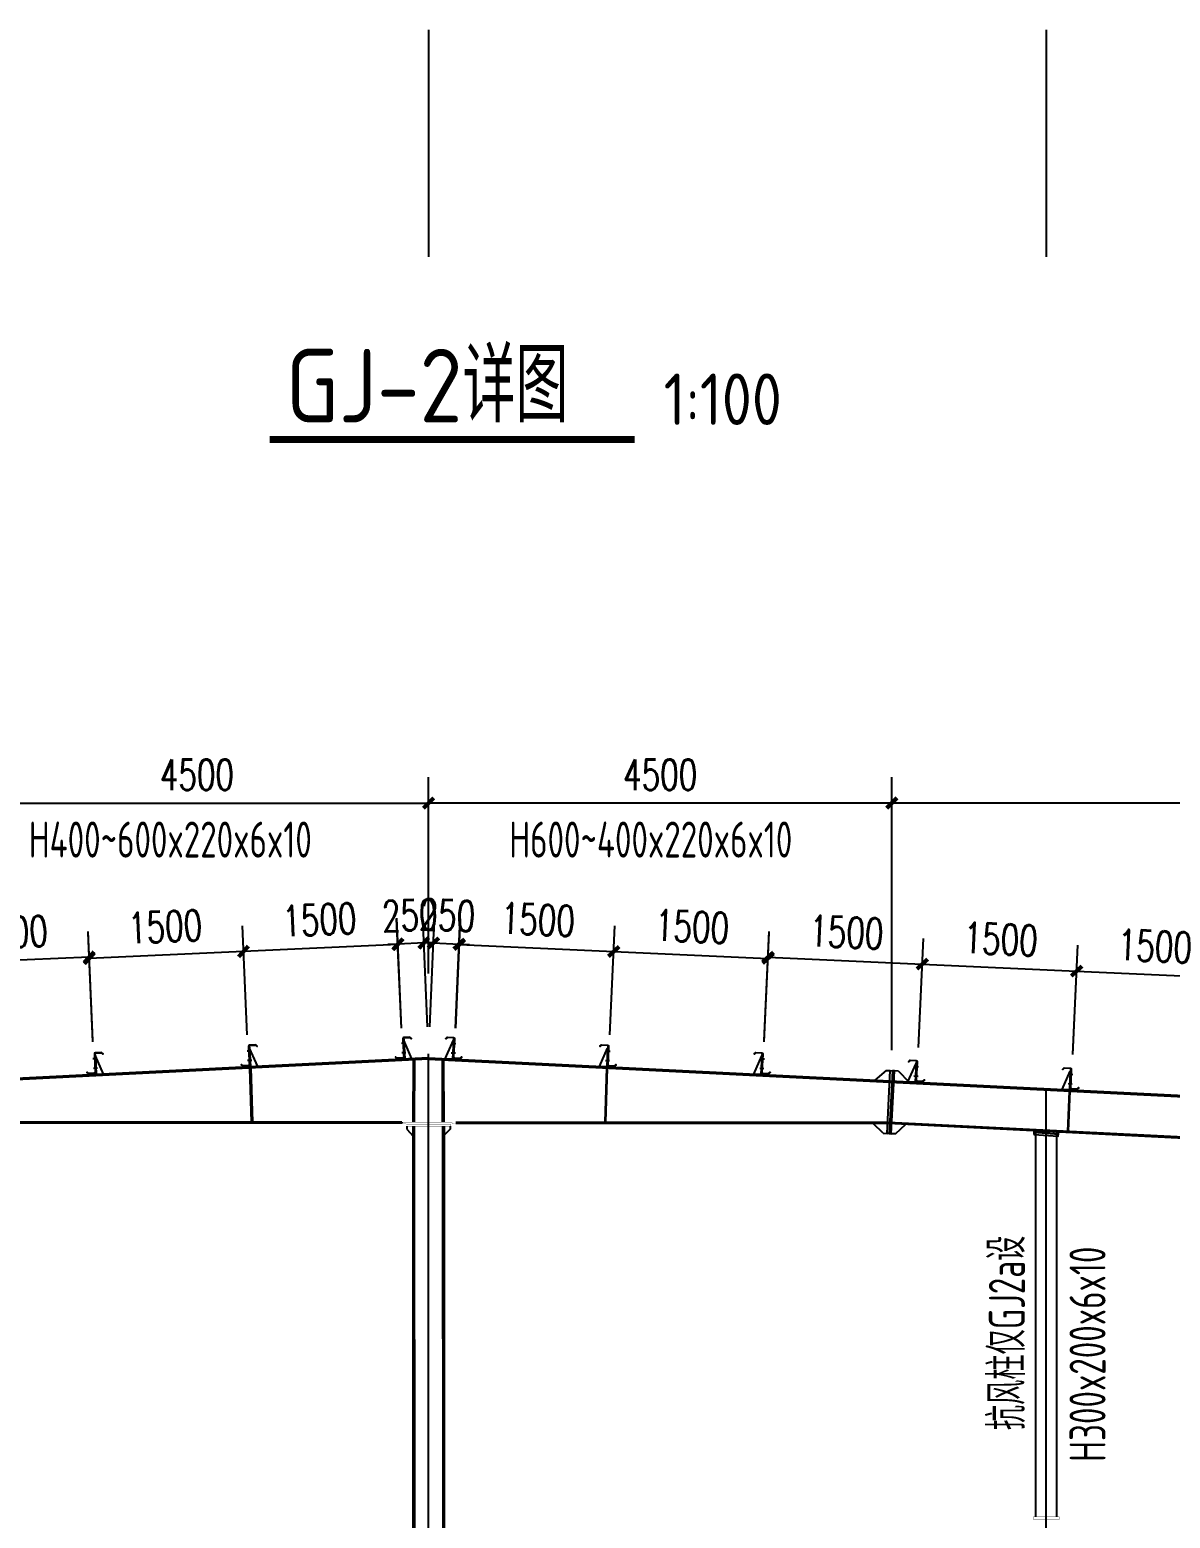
# Model space of a CAD drawing. Extents: x 180850 to 1399066, y 113487 to 334416.
# Drawn here: x 1310036 to 1321114, y 148709 to 163164 of the extents above; entities that cross this region are included whole.
import ezdxf

# ---------------------------------------------------------------- set-up
doc = ezdxf.new("R2010")
doc.units = 0
doc.header["$LTSCALE"] = 1000
for name, color, linetype in [('ADIM', 3, 'Continuous'), ('AXIS', 3, 'Continuous'), ('DOTE', 1, 'Continuous'), ('GL', 150, 'Continuous'), ('GZ', 50, 'Continuous'), ('LT', 27, 'Continuous'), ('PZ', 202, 'Continuous'), ('TEXT', 7, 'Continuous')]:
    doc.layers.add(name, color=color, linetype=linetype)
doc.styles.add('_TCH_DIM_T3', font='SIMPLEX', dxfattribs={"width": 0.705882, "bigfont": 'GBCBIG'})
doc.styles.get("Standard").update_dxf_attribs({"font": 'gbenor.shx', "bigfont": 'gbcbig.shx'})
doc.styles.add('TSSD_Norm', font='tssdeng.shx', dxfattribs={"bigfont": 'hztxt.shx'})
doc.dimstyles.new('TCH_100_1', dxfattribs={"dimtxt": 297.5, "dimasz": 100, "dimexe": 250, "dimexo": 300, "dimgap": 126.25, "dimtad": 1, "dimdec": 0, "dimzin": 0, "dimdsep": 46, "dimtxsty": '_TCH_DIM_T3', "dimblk": 'ARCHTICK', "dimcen": 0.09, "dimclrd": 126, "dimclre": 126, "dimclrt": 7, "dimazin": 2, "dimtfac": 1, "dimtdec": 0, "dimtix": 1, "dimtmove": 2, "dimatfit": 3, "dimfxl": 1, "dimtolj": 1, "dimtzin": 0, "dimarcsym": 0})

# ---------------------------------------------------------------- blocks, each defined once
blk = doc.blocks.new('_ArchTick')
at = {"color": 0, "linetype": 'ByBlock', "const_width": 0.4}
blk.add_lwpolyline([(-0.5, -0.5), (0.5, 0.5)], dxfattribs=at)
blk = doc.blocks.new('*D1041')
at = {"color": 126, "linetype": 'ByBlock', "lineweight": -2, "transparency": 16777216}
for p, q in [((1309410, 153255), (1309410, 155905)), ((1313910, 153998), (1313910, 155905)), ((1309410, 155655), (1313910, 155655))]:
    blk.add_line(p, q, dxfattribs=at)
at = {"layer": 'Defpoints', "color": 0, "linetype": 'ByBlock', "transparency": 16777216}
for p in [(1313910, 155655), (1313910, 153698), (1309410, 152955)]:
    blk.add_point(p, dxfattribs=at)
at = {"color": 126, "linetype": 'ByBlock', "lineweight": -2, "transparency": 16777216, "xscale": 100, "yscale": 100, "zscale": 100, "rotation": 180}
blk.add_blockref('_ArchTick', (1309410, 155655), dxfattribs=at)
at = {"color": 126, "linetype": 'ByBlock', "lineweight": -2, "transparency": 16777216, "xscale": 100, "yscale": 100, "zscale": 100}
blk.add_blockref('_ArchTick', (1313910, 155655), dxfattribs=at)
at = {"color": 7, "linetype": 'ByBlock', "transparency": 16777216, "insert": (1311660, 155930), "char_height": 297.5, "attachment_point": 5, "style": '_TCH_DIM_T3'}
blk.add_mtext('\\A1;4500', dxfattribs=at)
blk = doc.blocks.new('*D1042')
at = {"color": 126, "linetype": 'ByBlock', "lineweight": -2, "transparency": 16777216}
for p, q in [((1313648, 153469), (1313603, 154535)), ((1313898, 153480), (1313853, 154546)), ((1313614, 154285), (1313514, 154281)), ((1313864, 154296), (1313614, 154285)), ((1313864, 154296), (1313964, 154300))]:
    blk.add_line(p, q, dxfattribs=at)
at = {"layer": 'Defpoints', "color": 0, "linetype": 'ByBlock', "transparency": 16777216}
for p in [(1313614, 154285), (1313660, 153170, 0), (1313910, 153180, 0)]:
    blk.add_point(p, dxfattribs=at)
at = {"color": 126, "linetype": 'ByBlock', "lineweight": -2, "transparency": 16777216}
for p, xscale, yscale, zscale, rotation in [((1313614, 154285), 100, 100, 100, 2.389850753600648), ((1313864, 154296), 99.99999999999999, 99.99999999999999, 99.99999999999999, 182.3898507536006)]:
    blk.add_blockref('_ArchTick', p, dxfattribs=dict(at, xscale=xscale, yscale=yscale, zscale=zscale, rotation=rotation))
at = {"color": 7, "linetype": 'ByBlock', "transparency": 16777216, "insert": (1313727, 154565), "char_height": 297.5, "attachment_point": 5, "rotation": 2.3899, "style": '_TCH_DIM_T3'}
blk.add_mtext('\\A1;250', dxfattribs=at)
blk = doc.blocks.new('*D1043')
at = {"color": 126, "linetype": 'ByBlock', "lineweight": -2, "transparency": 16777216}
for p, q in [((1310650, 153336), (1310602, 154395)), ((1312149, 153403), (1312101, 154463)), ((1312112, 154213), (1310614, 154146))]:
    blk.add_line(p, q, dxfattribs=at)
at = {"layer": 'Defpoints', "color": 0, "linetype": 'ByBlock', "transparency": 16777216}
for p in [(1310614, 154146), (1312162, 153103, 0), (1310664, 153036, 0)]:
    blk.add_point(p, dxfattribs=at)
at = {"color": 126, "linetype": 'ByBlock', "lineweight": -2, "transparency": 16777216, "xscale": 100, "yscale": 100, "zscale": 100}
for p, rotation in [((1312112, 154213), 2.581565433465371), ((1310614, 154146), 182.5815654334654)]:
    blk.add_blockref('_ArchTick', p, dxfattribs=dict(at, rotation=rotation))
at = {"color": 7, "linetype": 'ByBlock', "transparency": 16777216, "insert": (1311350, 154454), "char_height": 297.5, "attachment_point": 5, "rotation": 2.5816, "style": '_TCH_DIM_T3'}
blk.add_mtext('\\A1;1500', dxfattribs=at)
blk = doc.blocks.new('*D1044')
at = {"color": 126, "linetype": 'ByBlock', "lineweight": -2, "transparency": 16777216}
for p, q in [((1310649, 153349), (1310602, 154408)), ((1309151, 153282), (1309103, 154340)), ((1310613, 154158), (1309114, 154091))]:
    blk.add_line(p, q, dxfattribs=at)
at = {"layer": 'Defpoints', "color": 0, "linetype": 'ByBlock', "transparency": 16777216}
for p in [(1309114, 154091), (1309164, 152982, 0), (1310663, 153049, 0)]:
    blk.add_point(p, dxfattribs=at)
at = {"color": 126, "linetype": 'ByBlock', "lineweight": -2, "transparency": 16777216, "xscale": 100, "yscale": 100, "zscale": 100}
for p, rotation in [((1309114, 154091), 182.5815654334654), ((1310613, 154158), 2.581565433465371)]:
    blk.add_blockref('_ArchTick', p, dxfattribs=dict(at, rotation=rotation))
at = {"color": 7, "linetype": 'ByBlock', "transparency": 16777216, "insert": (1309851, 154399), "char_height": 297.5, "attachment_point": 5, "rotation": 2.5816, "style": '_TCH_DIM_T3'}
blk.add_mtext('\\A1;1500', dxfattribs=at)
blk = doc.blocks.new('*D1046')
at = {"color": 126, "linetype": 'ByBlock', "lineweight": -2, "transparency": 16777216}
for p, q in [((1313647, 153469), (1313599, 154530)), ((1312149, 153403), (1312101, 154463)), ((1313610, 154281), (1312112, 154213))]:
    blk.add_line(p, q, dxfattribs=at)
at = {"layer": 'Defpoints', "color": 0, "linetype": 'ByBlock', "transparency": 16777216}
for p in [(1312112, 154213), (1312162, 153103, 0), (1313661, 153170, 0)]:
    blk.add_point(p, dxfattribs=at)
at = {"color": 126, "linetype": 'ByBlock', "lineweight": -2, "transparency": 16777216, "xscale": 100, "yscale": 100, "zscale": 100}
for p, rotation in [((1312112, 154213), 182.5815654334654), ((1313610, 154281), 2.581565433465371)]:
    blk.add_blockref('_ArchTick', p, dxfattribs=dict(at, rotation=rotation))
at = {"color": 7, "linetype": 'ByBlock', "transparency": 16777216, "insert": (1312849, 154522), "char_height": 297.5, "attachment_point": 5, "rotation": 2.5816, "style": '_TCH_DIM_T3'}
blk.add_mtext('\\A1;1500', dxfattribs=at)
blk = doc.blocks.new('*D1057')
at = {"color": 126, "linetype": 'ByBlock', "lineweight": -2, "transparency": 16777216}
for p, q in [((1313923, 153480), (1313967, 154546)), ((1314173, 153469), (1314217, 154535)), ((1313957, 154296), (1313857, 154300)), ((1313957, 154296), (1314207, 154285)), ((1314207, 154285), (1314307, 154281))]:
    blk.add_line(p, q, dxfattribs=at)
at = {"layer": 'Defpoints', "color": 0, "linetype": 'ByBlock', "transparency": 16777216}
for p in [(1314207, 154285), (1313910, 153180, 0), (1314160, 153170, 0)]:
    blk.add_point(p, dxfattribs=at)
at = {"color": 126, "linetype": 'ByBlock', "lineweight": -2, "transparency": 16777216, "xscale": 100, "yscale": 100, "zscale": 100}
for p, rotation in [((1313957, 154296), 357.6101492463262), ((1314207, 154285), 177.6101492463261)]:
    blk.add_blockref('_ArchTick', p, dxfattribs=dict(at, rotation=rotation))
at = {"color": 7, "linetype": 'ByBlock', "transparency": 16777216, "insert": (1314093, 154565), "char_height": 297.5, "attachment_point": 5, "rotation": 357.6101, "style": '_TCH_DIM_T3'}
blk.add_mtext('\\A1;250', dxfattribs=at)
blk = doc.blocks.new('*D1058')
at = {"color": 126, "linetype": 'ByBlock', "lineweight": -2, "transparency": 16777216}
for p, q in [((1315672, 153403), (1315720, 154463)), ((1317171, 153336), (1317218, 154395)), ((1315709, 154213), (1317207, 154146))]:
    blk.add_line(p, q, dxfattribs=at)
at = {"layer": 'Defpoints', "color": 0, "linetype": 'ByBlock', "transparency": 16777216}
for p in [(1317207, 154146), (1315659, 153103, 0), (1317157, 153036, 0)]:
    blk.add_point(p, dxfattribs=at)
at = {"color": 126, "linetype": 'ByBlock', "lineweight": -2, "transparency": 16777216, "xscale": 99.99999999999999, "yscale": 99.99999999999999, "zscale": 99.99999999999999}
for p, rotation in [((1315709, 154213), 177.4184345665346), ((1317207, 154146), 357.4184345665346)]:
    blk.add_blockref('_ArchTick', p, dxfattribs=dict(at, rotation=rotation))
at = {"color": 7, "linetype": 'ByBlock', "transparency": 16777216, "insert": (1316470, 154454), "char_height": 297.5, "attachment_point": 5, "rotation": 357.4184, "style": '_TCH_DIM_T3'}
blk.add_mtext('\\A1;1500', dxfattribs=at)
blk = doc.blocks.new('*D1059')
at = {"color": 126, "linetype": 'ByBlock', "lineweight": -2, "transparency": 16777216}
for p, q in [((1317171, 153349), (1317219, 154408)), ((1318670, 153282), (1318717, 154340)), ((1317208, 154158), (1318706, 154091))]:
    blk.add_line(p, q, dxfattribs=at)
at = {"layer": 'Defpoints', "color": 0, "linetype": 'ByBlock', "transparency": 16777216}
for p in [(1318706, 154091), (1317158, 153049, 0), (1318656, 152982, 0)]:
    blk.add_point(p, dxfattribs=at)
at = {"color": 126, "linetype": 'ByBlock', "lineweight": -2, "transparency": 16777216, "xscale": 99.99999999999999, "yscale": 99.99999999999999, "zscale": 99.99999999999999}
for p, rotation in [((1317208, 154158), 177.4184345665346), ((1318706, 154091), 357.4184345665346)]:
    blk.add_blockref('_ArchTick', p, dxfattribs=dict(at, rotation=rotation))
at = {"color": 7, "linetype": 'ByBlock', "transparency": 16777216, "insert": (1317969, 154399), "char_height": 297.5, "attachment_point": 5, "rotation": 357.4184, "style": '_TCH_DIM_T3'}
blk.add_mtext('\\A1;1500', dxfattribs=at)
blk = doc.blocks.new('*D1060')
at = {"color": 126, "linetype": 'ByBlock', "lineweight": -2, "transparency": 16777216}
for p, q in [((1318670, 153282), (1318717, 154340)), ((1320168, 153215), (1320216, 154273)), ((1318706, 154091), (1320205, 154023))]:
    blk.add_line(p, q, dxfattribs=at)
at = {"layer": 'Defpoints', "color": 0, "linetype": 'ByBlock', "transparency": 16777216}
for p in [(1320205, 154023), (1318656, 152982, 0), (1320155, 152915, 0)]:
    blk.add_point(p, dxfattribs=at)
at = {"color": 126, "linetype": 'ByBlock', "lineweight": -2, "transparency": 16777216, "xscale": 99.99999999999999, "yscale": 99.99999999999999, "zscale": 99.99999999999999}
for p, rotation in [((1318706, 154091), 177.4184345665346), ((1320205, 154023), 357.4184345665346)]:
    blk.add_blockref('_ArchTick', p, dxfattribs=dict(at, rotation=rotation))
at = {"color": 7, "linetype": 'ByBlock', "transparency": 16777216, "insert": (1319468, 154332), "char_height": 297.5, "attachment_point": 5, "rotation": 357.4184, "style": '_TCH_DIM_T3'}
blk.add_mtext('\\A1;1500', dxfattribs=at)
blk = doc.blocks.new('*D1061')
at = {"color": 126, "linetype": 'ByBlock', "lineweight": -2, "transparency": 16777216}
for p, q in [((1314174, 153469), (1314221, 154530)), ((1315672, 153403), (1315720, 154463)), ((1314210, 154281), (1315709, 154213))]:
    blk.add_line(p, q, dxfattribs=at)
at = {"layer": 'Defpoints', "color": 0, "linetype": 'ByBlock', "transparency": 16777216}
for p in [(1315709, 154213), (1314160, 153170, 0), (1315659, 153103, 0)]:
    blk.add_point(p, dxfattribs=at)
at = {"color": 126, "linetype": 'ByBlock', "lineweight": -2, "transparency": 16777216, "xscale": 99.99999999999999, "yscale": 99.99999999999999, "zscale": 99.99999999999999}
for p, rotation in [((1314210, 154281), 177.4184345665346), ((1315709, 154213), 357.4184345665346)]:
    blk.add_blockref('_ArchTick', p, dxfattribs=dict(at, rotation=rotation))
at = {"color": 7, "linetype": 'ByBlock', "transparency": 16777216, "insert": (1314972, 154522), "char_height": 297.5, "attachment_point": 5, "rotation": 357.4184, "style": '_TCH_DIM_T3'}
blk.add_mtext('\\A1;1500', dxfattribs=at)
blk = doc.blocks.new('*D1066')
at = {"color": 126, "linetype": 'ByBlock', "lineweight": -2, "transparency": 16777216}
for p, q in [((1320168, 153213), (1320216, 154273)), ((1321667, 153147), (1321714, 154205)), ((1320205, 154023), (1321703, 153956))]:
    blk.add_line(p, q, dxfattribs=at)
at = {"layer": 'Defpoints', "color": 0, "linetype": 'ByBlock', "transparency": 16777216}
for p in [(1321703, 153956), (1320155, 152914, 0), (1321653, 152847, 0)]:
    blk.add_point(p, dxfattribs=at)
at = {"color": 126, "linetype": 'ByBlock', "lineweight": -2, "transparency": 16777216, "xscale": 99.99999999999999, "yscale": 99.99999999999999, "zscale": 99.99999999999999}
for p, rotation in [((1320205, 154023), 177.4184345665346), ((1321703, 153956), 357.4184345665346)]:
    blk.add_blockref('_ArchTick', p, dxfattribs=dict(at, rotation=rotation))
at = {"color": 7, "linetype": 'ByBlock', "transparency": 16777216, "insert": (1320966, 154264), "char_height": 297.5, "attachment_point": 5, "rotation": 357.4184, "style": '_TCH_DIM_T3'}
blk.add_mtext('\\A1;1500', dxfattribs=at)
blk = doc.blocks.new('*D1037')
at = {"color": 126, "linetype": 'ByBlock', "lineweight": -2, "transparency": 16777216}
for p, q in [((1318410, 153255), (1318410, 155905)), ((1328060, 152772), (1328060, 155905)), ((1328060, 155655), (1318410, 155655))]:
    blk.add_line(p, q, dxfattribs=at)
at = {"layer": 'Defpoints', "color": 0, "linetype": 'ByBlock', "transparency": 16777216}
for p in [(1318410, 155655), (1318410, 152955), (1328060, 152472)]:
    blk.add_point(p, dxfattribs=at)
at = {"color": 126, "linetype": 'ByBlock', "lineweight": -2, "transparency": 16777216, "xscale": 100, "yscale": 100, "zscale": 100, "rotation": 180}
blk.add_blockref('_ArchTick', (1318410, 155655), dxfattribs=at)
at = {"color": 126, "linetype": 'ByBlock', "lineweight": -2, "transparency": 16777216, "xscale": 100, "yscale": 100, "zscale": 100}
blk.add_blockref('_ArchTick', (1328060, 155655), dxfattribs=at)
at = {"color": 7, "linetype": 'ByBlock', "transparency": 16777216, "insert": (1323235, 155930), "char_height": 297.5, "attachment_point": 5, "style": '_TCH_DIM_T3'}
blk.add_mtext('\\A1;9650', dxfattribs=at)
blk = doc.blocks.new('*D1038')
at = {"color": 126, "linetype": 'ByBlock', "lineweight": -2, "transparency": 16777216}
for p, q in [((1313910, 153998), (1313910, 155905)), ((1318410, 153255), (1318410, 155905)), ((1318410, 155655), (1313910, 155655))]:
    blk.add_line(p, q, dxfattribs=at)
at = {"layer": 'Defpoints', "color": 0, "linetype": 'ByBlock', "transparency": 16777216}
for p in [(1313910, 155655), (1313910, 153698), (1318410, 152955)]:
    blk.add_point(p, dxfattribs=at)
at = {"color": 126, "linetype": 'ByBlock', "lineweight": -2, "transparency": 16777216, "xscale": 100, "yscale": 100, "zscale": 100, "rotation": 180}
blk.add_blockref('_ArchTick', (1313910, 155655), dxfattribs=at)
at = {"color": 126, "linetype": 'ByBlock', "lineweight": -2, "transparency": 16777216, "xscale": 100, "yscale": 100, "zscale": 100}
blk.add_blockref('_ArchTick', (1318410, 155655), dxfattribs=at)
at = {"color": 7, "linetype": 'ByBlock', "transparency": 16777216, "insert": (1316160, 155930), "char_height": 297.5, "attachment_point": 5, "style": '_TCH_DIM_T3'}
blk.add_mtext('\\A1;4500', dxfattribs=at)

msp = doc.modelspace()

# ---------------------------------------------------------------- linework, layer by layer
at = {"elevation": 4.07}
for points in [[(1319787.86, 152436.98), (1320027.27, 152420.22), (1320028.67, 152440.17), (1319789.25, 152456.93)], [(1319789.25, 152456.93), (1320028.67, 152440.17), (1320030.07, 152460.12), (1319790.65, 152476.88)]]:
    msp.add_lwpolyline(points, close=True, dxfattribs=at)
at = {"layer": 'ADIM', "const_width": 70, "elevation": 4.03}
msp.add_lwpolyline([(1312367.77, 159185.48), (1315913.26, 159185.48)], dxfattribs=at)
at = {"layer": 'AXIS'}
for p, q in [((1313910.51, 163164.43, 3.86), (1313910.51, 160960.4, 3.86)), ((1319910.33, 163164.43, 3.91), (1319910.33, 160960.4, 3.91))]:
    msp.add_line(p, q, dxfattribs=at)
at = {"layer": 'DOTE'}
for p, q in [((1313910.33, 144307.04, 4), (1313910.33, 153217.75, 4)), ((1319910.33, 144307.04, 4), (1319910.33, 152868.03, 4))]:
    msp.add_line(p, q, dxfattribs=at)
at = {"layer": 'GL'}
for p, q in [((1313910.33, 153168.03, 4), (1296753.66, 152310.19, 4)), ((1313910.33, 153180.04, 4), (1296753.9, 152322.22, 4)), ((1313760.33, 152555.68, 4.03), (1313762.61, 153157.77, 0.69)), ((1313774.33, 152555.68, 4.03), (1313776.61, 153158.47, 0.69)), ((1313910.33, 153180.04, 4), (1331066.77, 152322.22, 4)), ((1313910.33, 153168.03, 4), (1331067.01, 152310.19, 4)), ((1314046.33, 152555.68, 4.03), (1314044.06, 153158.47, 0.69)), ((1314060.33, 152555.68, 4.03), (1314058.06, 153157.77, 0.69)), ((1313650.18, 152555.46, 8.27), (1309444.19, 152557.06, 4)), ((1313650.19, 152544.26, 9.5), (1309444.79, 152545.09, 4)), ((1314174.5, 152544.26, 5.2), (1318375.88, 152545.09, 4)), ((1314174.51, 152555.46, 3.97), (1318376.48, 152557.06, 4)), ((1318375.83, 152544.25, 4), (1328348.97, 152045.59, 4)), ((1318376.43, 152556.24, 4), (1328349.57, 152057.58, 4))]:
    msp.add_line(p, q, dxfattribs=at)
at = {"layer": 'GL', "elevation": 4}
for points in [[(1312173.37, 153081.16), (1312183.74, 153081.71), (1312199.86, 152556.27), (1312189.49, 152555.71)], [(1315647.3, 153081.16), (1315636.93, 153081.71), (1315620.81, 152556.27), (1315631.18, 152555.71)], [(1320141.69, 152856.44), (1320131.31, 152856.99), (1320115.14, 152469.32), (1320125.51, 152468.76)]]:
    msp.add_lwpolyline(points, close=True, dxfattribs=at)
at = {"layer": 'GZ'}
for p, q in [((1313762.47, 144307.04, 12.34), (1313760.19, 152516.25, 4.58)), ((1313776.47, 144307.04, 12.34), (1313774.19, 152516.25, 4.62)), ((1314045.95, 152516.25, -4.28), (1314048.23, 144307.04, 4.03)), ((1314059.95, 152516.25, -4.28), (1314062.23, 144307.04, 4.03)), ((1319810.29, 148722.02, 0.8), (1319809.99, 152475.53, 2.31)), ((1320010.06, 152461.52, -0.03), (1320010.36, 148722.02, -0.51))]:
    msp.add_line(p, q, dxfattribs=at)
at = {"layer": 'LT', "color": 1, "linetype": 'Continuous'}
for p, q in [((1312187.09, 153246.33), (1312147.23, 153244.34)), ((1312187.09, 153246.33), (1312147.23, 153244.34)), ((1313685.22, 153321.24), (1313645.36, 153319.24)), ((1313685.22, 153321.24), (1313645.36, 153319.24)), ((1313689.79, 153229.83), (1313649.93, 153227.84)), ((1313689.79, 153229.83), (1313649.93, 153227.84)), ((1314130.88, 153229.83), (1314170.73, 153227.84)), ((1314130.88, 153229.83), (1314170.73, 153227.84)), ((1314135.45, 153321.24), (1314175.3, 153319.24)), ((1314135.45, 153321.24), (1314175.3, 153319.24)), ((1315633.58, 153246.33), (1315673.43, 153244.34)), ((1315633.58, 153246.33), (1315673.43, 153244.34)), ((1310688.96, 153171.42), (1310649.11, 153169.43)), ((1310688.96, 153171.42), (1310649.11, 153169.43)), ((1312191.66, 153154.92), (1312151.8, 153152.93)), ((1312191.66, 153154.92), (1312151.8, 153152.93)), ((1315629.01, 153154.92), (1315668.86, 153152.93)), ((1315629.01, 153154.92), (1315668.86, 153152.93)), ((1317131.71, 153171.42), (1317171.56, 153169.43)), ((1317131.71, 153171.42), (1317171.56, 153169.43)), ((1318629.83, 153096.52), (1318669.69, 153094.52)), ((1318629.83, 153096.52), (1318669.69, 153094.52)), ((1310693.53, 153080.02), (1310653.68, 153078.02)), ((1310693.53, 153080.02), (1310653.68, 153078.02)), ((1317127.13, 153080.02), (1317166.99, 153078.02)), ((1317127.13, 153080.02), (1317166.99, 153078.02)), ((1318625.26, 153005.11), (1318665.12, 153003.12)), ((1318625.26, 153005.11), (1318665.12, 153003.12)), ((1320127.96, 153021.61), (1320167.82, 153019.62)), ((1320127.96, 153021.61), (1320167.82, 153019.62)), ((1320123.39, 152930.2), (1320163.25, 152928.21)), ((1320123.39, 152930.2), (1320163.25, 152928.21))]:
    msp.add_line(p, q, dxfattribs=at)
at = {"layer": 'LT'}
for points in [[(1313662.9, 153364.91, -0.41421356), (1313672.39, 153375.4), (1313728.08, 153378.19), (1313742.2, 153365.41), (1313744.21, 153367.64), (1313729.17, 153381.24), (1313669.24, 153378.25, 0.41421356), (1313659.76, 153367.76), (1313668.59, 153190.98, -0.41421356), (1313659.11, 153180.5), (1313603.42, 153177.71), (1313589.3, 153190.49), (1313587.29, 153188.26), (1313602.33, 153174.65), (1313662.25, 153177.65, 0.41421356), (1313671.74, 153188.14), (1313662.9, 153364.91)], [(1314157.77, 153364.91, 0.41421356), (1314148.28, 153375.4), (1314092.59, 153378.19), (1314078.47, 153365.41), (1314076.46, 153367.64), (1314091.5, 153381.24), (1314151.42, 153378.25, -0.41421356), (1314160.91, 153367.76), (1314152.07, 153190.98, 0.41421356), (1314161.56, 153180.5), (1314217.25, 153177.71), (1314231.37, 153190.49), (1314233.38, 153188.26), (1314218.34, 153174.65), (1314158.41, 153177.65, -0.41421356), (1314148.93, 153188.14), (1314157.77, 153364.91)], [(1310666.64, 153215.1, -0.41421356), (1310676.13, 153225.59), (1310731.82, 153228.37), (1310745.94, 153215.6), (1310747.95, 153217.82), (1310732.91, 153231.43), (1310672.99, 153228.44, 0.41421356), (1310663.5, 153217.95), (1310672.34, 153041.17, -0.41421356), (1310662.85, 153030.68), (1310607.16, 153027.9), (1310593.04, 153040.67), (1310591.03, 153038.45), (1310606.07, 153024.84), (1310665.99, 153027.84, 0.41421356), (1310675.48, 153038.32), (1310666.64, 153215.1)], [(1312164.77, 153290.01, -0.41421356), (1312174.26, 153300.5), (1312229.95, 153303.28), (1312244.07, 153290.5), (1312246.08, 153292.73), (1312231.04, 153306.34), (1312171.11, 153303.34, 0.41421356), (1312161.63, 153292.85), (1312170.47, 153116.08, -0.41421356), (1312160.98, 153105.59), (1312105.29, 153102.8), (1312091.17, 153115.58), (1312089.16, 153113.36), (1312104.2, 153099.75), (1312164.12, 153102.74, 0.41421356), (1312173.61, 153113.23), (1312164.77, 153290.01)], [(1315655.89, 153290.01, 0.41421356), (1315646.41, 153300.5), (1315590.72, 153303.28), (1315576.6, 153290.5), (1315574.59, 153292.73), (1315589.63, 153306.34), (1315649.55, 153303.34, -0.41421356), (1315659.04, 153292.85), (1315650.2, 153116.08, 0.41421356), (1315659.69, 153105.59), (1315715.38, 153102.8), (1315729.5, 153115.58), (1315731.51, 153113.36), (1315716.47, 153099.75), (1315656.54, 153102.74, -0.41421356), (1315647.06, 153113.23), (1315655.89, 153290.01)], [(1317154.02, 153215.1, 0.41421356), (1317144.53, 153225.59), (1317088.85, 153228.37), (1317074.73, 153215.6), (1317072.71, 153217.82), (1317087.76, 153231.43), (1317147.68, 153228.44, -0.41421356), (1317157.17, 153217.95), (1317148.33, 153041.17, 0.41421356), (1317157.82, 153030.68), (1317213.51, 153027.9), (1317227.63, 153040.67), (1317229.64, 153038.45), (1317214.6, 153024.84), (1317154.67, 153027.84, -0.41421356), (1317145.18, 153038.32), (1317154.02, 153215.1)], [(1318652.15, 153140.2, 0.41421356), (1318642.66, 153150.68), (1318586.98, 153153.47), (1318572.86, 153140.69), (1318570.84, 153142.92), (1318585.88, 153156.53), (1318645.81, 153153.53, -0.41421356), (1318655.3, 153143.04), (1318646.46, 152966.26, 0.41421356), (1318655.95, 152955.78), (1318711.63, 152952.99), (1318725.75, 152965.77), (1318727.77, 152963.54), (1318712.73, 152949.93), (1318652.8, 152952.93, -0.41421356), (1318643.31, 152963.42), (1318652.15, 153140.2)], [(1320150.28, 153065.29, 0.41421356), (1320140.79, 153075.78), (1320085.1, 153078.56), (1320070.98, 153065.79), (1320068.97, 153068.01), (1320084.01, 153081.62), (1320143.94, 153078.62, -0.41421356), (1320153.43, 153068.14), (1320144.59, 152891.36, 0.41421356), (1320154.07, 152880.87), (1320209.76, 152878.09), (1320223.88, 152890.86), (1320225.9, 152888.64), (1320210.85, 152875.03), (1320150.93, 152878.02, -0.41421356), (1320141.44, 152888.51), (1320150.28, 153065.29)]]:
    msp.add_lwpolyline(points, format="xyb", dxfattribs=at)
at = {"layer": 'LT', "elevation": 4}
for points in [[(1312165.02, 153285.01), (1312171.01, 153285.31), (1312180.6, 153093.55), (1312174.61, 153093.25)], [(1312171.51, 153275.33), (1312180.6, 153093.55), (1312250.5, 153097.05)], [(1313663.15, 153359.92), (1313669.14, 153360.22), (1313678.73, 153168.46), (1313672.74, 153168.16)], [(1313669.64, 153350.23), (1313678.73, 153168.46), (1313748.63, 153171.96)], [(1314151.02, 153350.23), (1314141.94, 153168.46), (1314072.04, 153171.96)], [(1314157.52, 153359.92), (1314151.52, 153360.22), (1314141.94, 153168.46), (1314147.93, 153168.16)], [(1315649.15, 153275.33), (1315640.06, 153093.55), (1315570.17, 153097.05)], [(1315655.64, 153285.01), (1315649.65, 153285.31), (1315640.06, 153093.55), (1315646.06, 153093.25)], [(1310666.89, 153210.11), (1310672.89, 153210.41), (1310682.47, 153018.65), (1310676.48, 153018.35)], [(1310673.39, 153200.42), (1310682.47, 153018.65), (1310752.37, 153022.14)], [(1317147.28, 153200.42), (1317138.19, 153018.65), (1317068.29, 153022.14)], [(1317153.77, 153210.11), (1317147.78, 153210.41), (1317138.19, 153018.65), (1317144.18, 153018.35)], [(1318645.41, 153125.51), (1318636.32, 152943.74), (1318566.42, 152947.24)], [(1318651.9, 153135.2), (1318645.91, 153135.5), (1318636.32, 152943.74), (1318642.31, 152943.44)], [(1320143.54, 153050.61), (1320134.45, 152868.83), (1320064.55, 152872.33)], [(1320150.03, 153060.3), (1320144.04, 153060.6), (1320134.45, 152868.83), (1320140.44, 152868.53)]]:
    msp.add_lwpolyline(points, close=True, dxfattribs=at)
at = {"layer": 'LT', "color": 1, "linetype": 'Continuous'}
for points in [[(1312164.62, 153232.94), (1312163.4, 153257.4), (1312173.61, 153233.39), (1312172.39, 153257.85)], [(1312164.62, 153232.94), (1312163.4, 153257.4), (1312173.61, 153233.39), (1312172.39, 153257.85)], [(1313662.75, 153307.85), (1313661.53, 153332.31), (1313671.74, 153308.3), (1313670.52, 153332.76)], [(1313662.75, 153307.85), (1313661.53, 153332.31), (1313671.74, 153308.3), (1313670.52, 153332.76)], [(1313666.1, 153240.9), (1313667.32, 153216.44), (1313675.09, 153241.35), (1313676.31, 153216.89)], [(1313666.1, 153240.9), (1313667.32, 153216.44), (1313675.09, 153241.35), (1313676.31, 153216.89)], [(1314154.57, 153240.9), (1314153.35, 153216.44), (1314145.58, 153241.35), (1314144.36, 153216.89)], [(1314154.57, 153240.9), (1314153.35, 153216.44), (1314145.58, 153241.35), (1314144.36, 153216.89)], [(1314157.92, 153307.85), (1314159.14, 153332.31), (1314148.93, 153308.3), (1314150.15, 153332.76)], [(1314157.92, 153307.85), (1314159.14, 153332.31), (1314148.93, 153308.3), (1314150.15, 153332.76)], [(1315656.04, 153232.94), (1315657.27, 153257.4), (1315647.06, 153233.39), (1315648.28, 153257.85)], [(1315656.04, 153232.94), (1315657.27, 153257.4), (1315647.06, 153233.39), (1315648.28, 153257.85)], [(1310666.49, 153158.04), (1310665.27, 153182.5), (1310675.48, 153158.49), (1310674.26, 153182.95)], [(1310666.49, 153158.04), (1310665.27, 153182.5), (1310675.48, 153158.49), (1310674.26, 153182.95)], [(1310669.84, 153091.09), (1310671.06, 153066.63), (1310678.83, 153091.54), (1310680.05, 153067.08)], [(1310669.84, 153091.09), (1310671.06, 153066.63), (1310678.83, 153091.54), (1310680.05, 153067.08)], [(1312167.97, 153166), (1312169.19, 153141.54), (1312176.96, 153166.45), (1312178.18, 153141.99)], [(1312167.97, 153166), (1312169.19, 153141.54), (1312176.96, 153166.45), (1312178.18, 153141.99)], [(1315652.7, 153166), (1315651.47, 153141.54), (1315643.71, 153166.45), (1315642.49, 153141.99)], [(1315652.7, 153166), (1315651.47, 153141.54), (1315643.71, 153166.45), (1315642.49, 153141.99)], [(1317150.83, 153091.09), (1317149.6, 153066.63), (1317141.84, 153091.54), (1317140.61, 153067.08)], [(1317150.83, 153091.09), (1317149.6, 153066.63), (1317141.84, 153091.54), (1317140.61, 153067.08)], [(1317154.17, 153158.04), (1317155.4, 153182.5), (1317145.18, 153158.49), (1317146.41, 153182.95)], [(1317154.17, 153158.04), (1317155.4, 153182.5), (1317145.18, 153158.49), (1317146.41, 153182.95)], [(1318652.3, 153083.13), (1318653.52, 153107.59), (1318643.31, 153083.58), (1318644.54, 153108.04)], [(1318652.3, 153083.13), (1318653.52, 153107.59), (1318643.31, 153083.58), (1318644.54, 153108.04)], [(1318648.95, 153016.19), (1318647.73, 152991.73), (1318639.97, 153016.63), (1318638.74, 152992.17)], [(1318648.95, 153016.19), (1318647.73, 152991.73), (1318639.97, 153016.63), (1318638.74, 152992.17)], [(1320147.08, 152941.28), (1320145.86, 152916.82), (1320138.09, 152941.73), (1320136.87, 152917.27)], [(1320147.08, 152941.28), (1320145.86, 152916.82), (1320138.09, 152941.73), (1320136.87, 152917.27)], [(1320150.43, 153008.23), (1320151.65, 153032.69), (1320141.44, 153008.67), (1320142.66, 153033.13)], [(1320150.43, 153008.23), (1320151.65, 153032.69), (1320141.44, 153008.67), (1320142.66, 153033.13)]]:
    msp.add_solid(points, dxfattribs=at)
at = {"layer": 'PZ'}
for p, q in [((1318355.4, 153057.91, 2), (1318245.7, 152963.28, -0.02)), ((1318355.4, 153057.91, 2), (1318245.7, 152963.28, -0.02)), ((1318355.4, 153057.91, 2), (1318395.35, 153055.91, 2)), ((1318355.4, 153057.91, 2), (1318395.35, 153055.91, 2)), ((1318475.25, 153051.92, 2), (1318435.3, 153053.92, 2)), ((1318475.25, 153051.92, 2), (1318435.3, 153053.92, 2)), ((1318475.25, 153051.92, 2), (1318574.97, 152946.81, -0.02)), ((1318475.25, 153051.92, 2), (1318574.97, 152946.81, -0.02)), ((1313650.19, 152556.25, 12.81), (1313650.19, 152544.26, 9.5)), ((1313700.19, 152516.25, 8.88), (1313700.19, 152486.25, 8.88)), ((1313700.19, 152516.25, 8.88), (1313700.19, 152486.25, 8.88)), ((1314119.95, 152516.25, 4.58), (1314119.95, 152486.25, 4.58)), ((1314119.95, 152516.25, 4.58), (1314119.95, 152486.25, 4.58)), ((1318324.88, 152447.42, 4), (1318228.34, 152543.07, 4)), ((1318324.88, 152447.42, 4), (1318228.34, 152543.07, 4)), ((1318444.73, 152441.43, 4), (1318547.42, 152536.42, 4)), ((1318444.73, 152441.43, 4), (1318547.42, 152536.42, 4)), ((1313700.19, 152486.25, 8.88), (1313760.19, 152419.42, 4.66)), ((1314119.95, 152486.25, 4.58), (1314059.95, 152430.48, -4.21)), ((1318324.88, 152447.42, 4), (1318364.83, 152445.43, 4)), ((1318324.88, 152447.42, 4), (1318364.83, 152445.43, 4)), ((1318444.73, 152441.43, 4), (1318404.78, 152443.43, 4)), ((1318444.73, 152441.43, 4), (1318404.78, 152443.43, 4))]:
    msp.add_line(p, q, dxfattribs=at)
at = {"layer": 'PZ', "elevation": 4}
for points in [[(1318384.8, 152444.43), (1318364.83, 152445.43), (1318395.35, 153055.91), (1318415.33, 153054.92)], [(1318384.8, 152444.43), (1318364.83, 152445.43), (1318395.35, 153055.91), (1318415.33, 153054.92)], [(1318384.8, 152444.43), (1318404.78, 152443.43), (1318435.3, 153053.92), (1318415.33, 153054.92)], [(1318384.8, 152444.43), (1318404.78, 152443.43), (1318435.3, 153053.92), (1318415.33, 153054.92)]]:
    msp.add_lwpolyline(points, close=True, dxfattribs=at)
at = {"layer": 'PZ'}
for points, const_width, elevation in [([(1313650.19, 152544.26), (1313650.19, 152556.25), (1314169.95, 152554.3), (1314169.87, 152542.3), (1314119.95, 152536.25), (1313700.19, 152536.25), (1313650.19, 152544.26)], 2, 4.03), ([(1313700.19, 152516.25), (1314119.95, 152516.25), (1314119.95, 152536.25), (1313700.19, 152536.25)], 2, 4.58), ([(1319917.36, 148897.02), (1319903.36, 148897.02), (1319903.36, 148722.02), (1319917.36, 148722.02)], 2.25, 4.07), ([(1319785.36, 148697.02), (1320035.36, 148697.02), (1320035.36, 148722.02), (1319785.36, 148722.02)], 2.25, 4.07)]:
    msp.add_lwpolyline(points, close=True, dxfattribs=dict(at, const_width=const_width, elevation=elevation))

# ---------------------------------------------------------------- texts
at = {"layer": 'TEXT'}
for s, height, p in [('GJ-2详图', 714.894, (1312522.24, 159350.67, 4.03)), ('1:100', 500, (1316193.26, 159326.52, 4.03))]:
    msp.add_text(s, height=height, dxfattribs=at).set_placement(p)
at = {"layer": 'TEXT', "style": 'TSSD_Norm', "width": 0.7}
msp.add_text('H400~600x220x6x10', height=350, dxfattribs=at).set_placement((1310026.46, 155125.05, 4))
for s, rotation, p in [('H600~400x220x6x10', 0, (1314694.01, 155125.05, 4)), ('抗风柱仅GJ2a设', 90, (1319702.62, 149564.56, 7.8)), ('H300x200x6x10', 90, (1320485.88, 149257.35, 7.8))]:
    msp.add_text(s, height=350, rotation=rotation, dxfattribs=at).set_placement(p)

# ---------------------------------------------------------------- dimensions: what is measured, and where the dimension line sits
at = {"linetype": 'ByBlock'}
dim = msp.add_linear_dim(base=(1313910.33, 155655.2, 4), p1=(1309410.33, 152955.04, 4), p2=(1313910.33, 153698.35, 4), dimstyle='TCH_100_1', dxfattribs=at)
dim.commit()
dim.dimension.update_dxf_attribs({"geometry": '*D1041', "text_midpoint": (1311660.33, 155930.2, 4)})
for base, p1, p2, angle, picture, middle in [((1313910.33, 155655.2, 4), (1318410.33, 152955.04, 4), (1313910.33, 153698.35, 4), 180, '*D1038', (1316160.33, 155930.2, 4)), ((1318410.33, 155655.2, 4), (1328060.18, 152472.5, 4), (1318410.33, 152955.04, 4), 180, '*D1037', (1323235.26, 155930.2, 4)), ((1312111.98, 154213.08, 4), (1313660.55, 153169.62, 4), (1312162.04, 153102.89, 4), 2.581565, '*D1046', (1312848.83, 154521.58, 4)), ((1315708.69, 154213.08, 4), (1314160.12, 153169.62, 4), (1315658.63, 153102.89, 4), 177.418435, '*D1061', (1314971.83, 154521.58, 4)), ((1309114.47, 154090.73, 4), (1310662.97, 153048.82, 4), (1309164.46, 152981.97, 4), 2.581565, '*D1044', (1309851.33, 154399.23, 4)), ((1310613.5, 154145.51, 4), (1312162.04, 153102.89, 4), (1310663.53, 153036.04, 4), 2.581565, '*D1043', (1311350.36, 154454.02, 4)), ((1317207.16, 154145.51, 4), (1315658.63, 153102.89, 4), (1317157.14, 153036.04, 4), 177.418435, '*D1058', (1316470.31, 154454.02, 4)), ((1318706.19, 154090.73, 4), (1317157.69, 153048.82, 4), (1318656.2, 152981.97, 4), 177.418435, '*D1059', (1317969.34, 154399.23, 4)), ((1320204.67, 154023.17, 4), (1318656.2, 152981.97, 4), (1320154.71, 152915.13, 4), 177.418435, '*D1060', (1319467.82, 154331.67, 4)), ((1321703.12, 153955.6, 4), (1320154.62, 152913.69, 4), (1321653.13, 152846.85, 4), 177.418435, '*D1066', (1320966.27, 154264.11, 4))]:
    dim = msp.add_linear_dim(base=base, p1=p1, p2=p2, angle=angle, dimstyle='TCH_100_1', dxfattribs=at)
    dim.commit()
    dim.dimension.update_dxf_attribs({"geometry": picture, "text_midpoint": middle})
for p2, distance, picture, middle in [((1313660.26, 153169.6, 4), -1116.8, '*D1042', (1313727.26, 154565.41, 4)), ((1314160.41, 153169.6, 4), 1116.8, '*D1057', (1314093.41, 154565.41, 4))]:
    dim = msp.add_aligned_dim(p1=(1313910.33, 153180.04, 4), p2=p2, distance=distance, dimstyle='TCH_100_1', dxfattribs=at)
    dim.commit()
    dim.dimension.update_dxf_attribs({"geometry": picture, "text_midpoint": middle})

doc.saveas('drawing.dxf')
